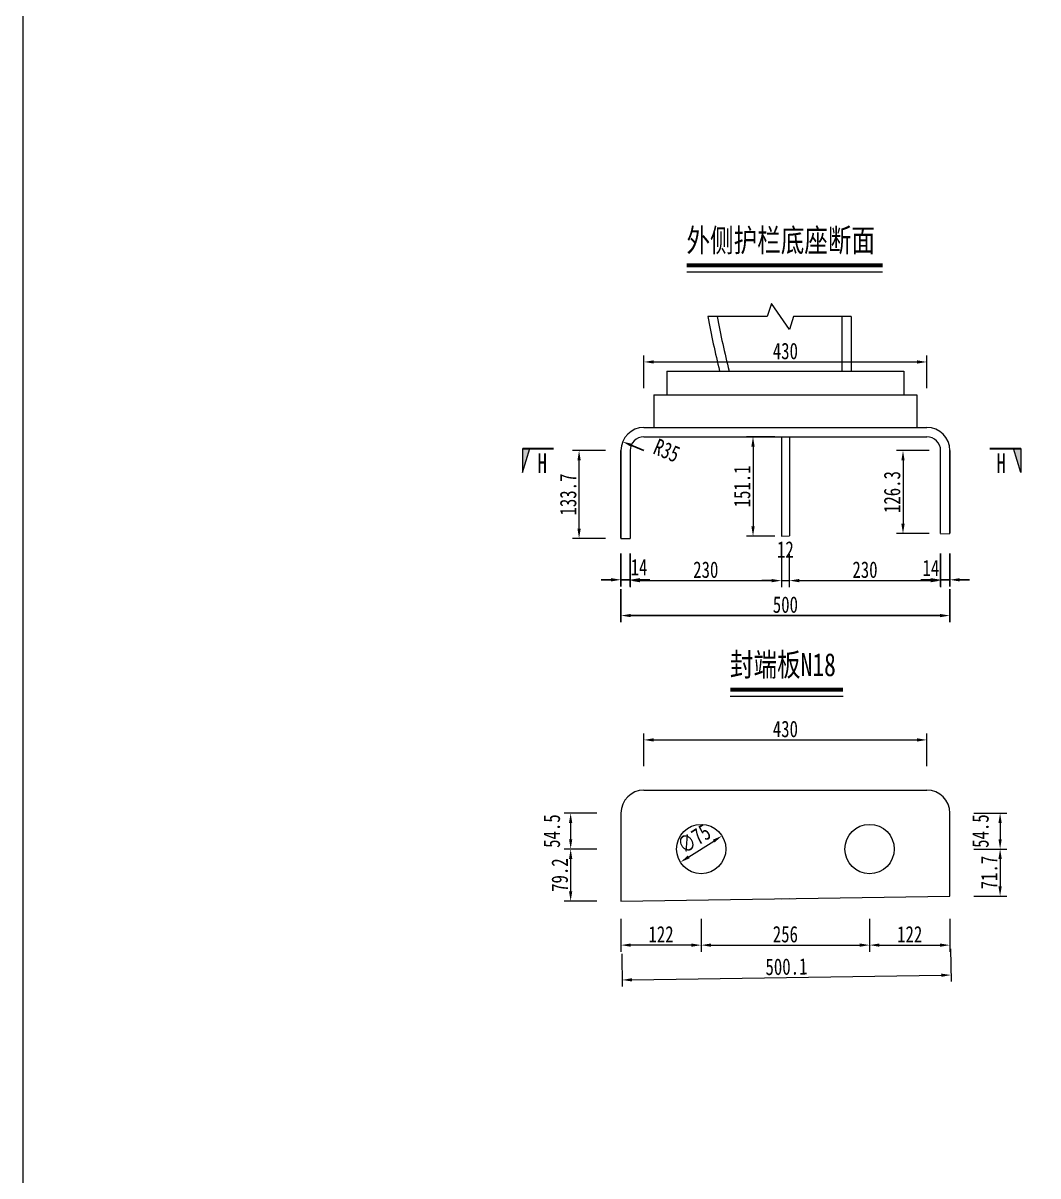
# Model space of a CAD drawing. Extents: x 98573 to 114325, y 0 to 100142.
# Drawn here: x 98573 to 100116, y 22009 to 23762 of the extents above; entities that cross this region are included whole.
import ezdxf
from ezdxf.enums import TextEntityAlignment as Align

# ---------------------------------------------------------------- set-up
doc = ezdxf.new("R2010")
doc.units = 0
doc.header["$MEASUREMENT"] = 0
doc.layers.get('0').update_dxf_attribs({"lineweight": 13})
doc.layers.get('Defpoints').update_dxf_attribs({"color": 9, "lineweight": 5})
for name, color, linetype, lineweight in [('尺寸及阴影线', 4, 'Continuous', 15), ('文字说明', 7, 'Continuous', 5), ('标注', 4, 'Continuous', 13), ('涪江 尺寸标注线', 4, 'Continuous', 13)]:
    doc.layers.add(name, color=color, linetype=linetype, lineweight=lineweight)
doc.styles.get("Standard").update_dxf_attribs({"font": '仿宋_GB2312.ttf', "width": 0.75})
doc.dimstyles.new('0.1', dxfattribs={"dimscale": 0, "dimtxt": 2.5, "dimasz": 1.5, "dimexe": 1, "dimexo": 1, "dimgap": 0.4, "dimtad": 1, "dimdec": 1, "dimdsep": 46, "dimtxsty": 'Standard', "dimcen": 0.2, "dimclrd": 256, "dimclre": 256, "dimclrt": 256, "dimadec": 3, "dimazin": 2, "dimtfac": 1, "dimtdec": 1, "dimtmove": 2, "dimatfit": 3, "dimfxl": 4, "dimfxlon": 1, "dimtolj": 1, "dimtzin": 0, "dimlwd": -1, "dimlwe": -1, "dimarcsym": 0})
doc.dimstyles.get("Standard").update_dxf_attribs({"dimscale": 0, "dimtxt": 2.5, "dimasz": 1.5, "dimexe": 1, "dimexo": 1, "dimgap": 0.4, "dimtad": 1, "dimdec": 1, "dimzin": 0, "dimdsep": 46, "dimtxsty": 'Standard', "dimcen": 0.09, "dimclrd": 256, "dimclre": 256, "dimclrt": 256, "dimadec": 0, "dimazin": 0, "dimtfac": 1, "dimtdec": 1, "dimtmove": 2, "dimatfit": 3, "dimfxl": 4, "dimfxlon": 1, "dimtolj": 1, "dimtzin": 0, "dimarcsym": 0})

# ---------------------------------------------------------------- blocks, each defined once
blk = doc.blocks.new('*D778')
at = {"layer": 'Defpoints', "color": 0, "transparency": 16777216}
for p in [(99481.8, 23045.4), (99495.8, 23045.4), (99495.8, 22915.8)]:
    blk.add_point(p, dxfattribs=at)
at = {"layer": '尺寸及阴影线', "lineweight": -2, "transparency": 16777216}
for p, q in [((99481.8, 22955.8), (99481.8, 22905.8)), ((99495.8, 22955.8), (99495.8, 22905.8)), ((99466.8, 22915.8), (99451.8, 22915.8)), ((99481.8, 22915.8), (99495.8, 22915.8)), ((99510.8, 22915.8), (99525.8, 22915.8))]:
    blk.add_line(p, q, dxfattribs=at)
at = {"layer": '尺寸及阴影线', "transparency": 16777216}
for points in [[(99466.8, 22918.3), (99466.8, 22913.3), (99481.8, 22915.8)], [(99510.8, 22918.3), (99510.8, 22913.3), (99495.8, 22915.8)]]:
    blk.add_solid(points, dxfattribs=at)
at = {"layer": '尺寸及阴影线', "transparency": 16777216, "insert": (99509.3, 22934.9), "char_height": 25, "attachment_point": 5}
blk.add_mtext('\\A1;14', dxfattribs=at)
blk = doc.blocks.new('*D779')
at = {"layer": 'Defpoints', "color": 0, "transparency": 16777216}
for p in [(99967.8, 23049.2), (99981.8, 23049.2), (99981.8, 22915.8)]:
    blk.add_point(p, dxfattribs=at)
at = {"layer": '尺寸及阴影线', "lineweight": -2, "transparency": 16777216}
for p, q in [((99967.8, 22955.8), (99967.8, 22905.8)), ((99981.8, 22955.8), (99981.8, 22905.8)), ((99952.8, 22915.8), (99937.8, 22915.8)), ((99967.8, 22915.8), (99981.8, 22915.8)), ((99996.8, 22915.8), (100011.8, 22915.8))]:
    blk.add_line(p, q, dxfattribs=at)
at = {"layer": '尺寸及阴影线', "transparency": 16777216}
for points in [[(99952.8, 22918.3), (99952.8, 22913.3), (99967.8, 22915.8)], [(99996.8, 22918.3), (99996.8, 22913.3), (99981.8, 22915.8)]]:
    blk.add_solid(points, dxfattribs=at)
at = {"layer": '尺寸及阴影线', "transparency": 16777216, "insert": (99953, 22933.8), "char_height": 25, "attachment_point": 5}
blk.add_mtext('\\A1;14', dxfattribs=at)
blk = doc.blocks.new('*D780')
at = {"layer": 'Defpoints', "color": 0, "transparency": 16777216}
for p in [(99481.8, 23022), (99981.8, 23022), (99481.8, 22861.4)]:
    blk.add_point(p, dxfattribs=at)
at = {"layer": '尺寸及阴影线', "lineweight": -2, "transparency": 16777216}
for p, q in [((99481.8, 22901.4), (99481.8, 22851.4)), ((99981.8, 22901.4), (99981.8, 22851.4)), ((99966.8, 22861.4), (99496.8, 22861.4))]:
    blk.add_line(p, q, dxfattribs=at)
at = {"layer": '尺寸及阴影线', "transparency": 16777216}
for points in [[(99496.8, 22863.9), (99496.8, 22858.9), (99481.8, 22861.4)], [(99966.8, 22863.9), (99966.8, 22858.9), (99981.8, 22861.4)]]:
    blk.add_solid(points, dxfattribs=at)
at = {"layer": '尺寸及阴影线', "transparency": 16777216, "insert": (99731.8, 22877.9), "char_height": 25, "attachment_point": 5}
blk.add_mtext('\\A1;500', dxfattribs=at)
blk = doc.blocks.new('*D777')
at = {"layer": 'Defpoints', "color": 0, "transparency": 16777216}
for p in [(99484.5, 23125.8, 0), (99516.8, 23112.3, 0)]:
    blk.add_point(p, dxfattribs=at)
at = {"layer": '尺寸及阴影线', "lineweight": -2, "transparency": 16777216}
blk.add_line((99516.8, 23112.3), (99498.4, 23120), dxfattribs=at)
at = {"layer": '尺寸及阴影线', "transparency": 16777216}
blk.add_solid([(99499.3, 23122.4), (99497.4, 23117.7), (99484.5, 23125.8)], dxfattribs=at)
at = {"layer": '尺寸及阴影线', "transparency": 16777216, "insert": (99551.5, 23112.3), "char_height": 25, "attachment_point": 5, "rotation": 337.2717}
blk.add_mtext('\\A1;R35', dxfattribs=at)
blk = doc.blocks.new('*D782')
at = {"layer": 'Defpoints', "color": 0, "transparency": 16777216}
for p in [(99495.8, 23045.4), (99725.8, 23045.5), (99725.8, 22914.5)]:
    blk.add_point(p, dxfattribs=at)
at = {"layer": '标注', "transparency": 16777216}
for p, q in [((99495.8, 22954.5), (99495.8, 22904.5)), ((99725.8, 22954.5), (99725.8, 22904.5))]:
    blk.add_line(p, q, dxfattribs=at)
at = {"layer": '标注', "color": 4, "transparency": 16777216}
blk.add_line((99510.8, 22914.5), (99710.8, 22914.5), dxfattribs=at)
for points in [[(99510.8, 22917), (99510.8, 22912), (99495.8, 22914.5)], [(99710.8, 22917), (99710.8, 22912), (99725.8, 22914.5)]]:
    blk.add_solid(points, dxfattribs=at)
at = {"layer": '标注', "transparency": 16777216, "insert": (99610.8, 22931), "char_height": 25, "attachment_point": 5}
blk.add_mtext('\\A1;230', dxfattribs=at)
blk = doc.blocks.new('*D783')
at = {"layer": 'Defpoints', "color": 0, "transparency": 16777216}
for p in [(99725.8, 23068), (99737.8, 23068), (99737.8, 22914.5)]:
    blk.add_point(p, dxfattribs=at)
at = {"layer": '标注', "transparency": 16777216}
for p, q in [((99725.8, 22954.5), (99725.8, 22904.5)), ((99737.8, 22954.5), (99737.8, 22904.5))]:
    blk.add_line(p, q, dxfattribs=at)
at = {"layer": '标注', "color": 4, "transparency": 16777216}
for p, q in [((99710.8, 22914.5), (99695.8, 22914.5)), ((99725.8, 22914.5), (99737.8, 22914.5)), ((99752.8, 22914.5), (99767.8, 22914.5))]:
    blk.add_line(p, q, dxfattribs=at)
for points in [[(99710.8, 22917), (99710.8, 22912), (99725.8, 22914.5)], [(99752.8, 22917), (99752.8, 22912), (99737.8, 22914.5)]]:
    blk.add_solid(points, dxfattribs=at)
at = {"layer": '标注', "transparency": 16777216, "insert": (99731.8, 22961.9), "char_height": 25, "attachment_point": 5}
blk.add_mtext('\\A1;12', dxfattribs=at)
blk = doc.blocks.new('*D784')
at = {"layer": 'Defpoints', "color": 0, "transparency": 16777216}
for p in [(99737.8, 23028.2), (99967.8, 23028.2), (99967.8, 22914.5)]:
    blk.add_point(p, dxfattribs=at)
at = {"layer": '标注', "transparency": 16777216}
for p, q in [((99737.8, 22954.5), (99737.8, 22904.5)), ((99967.8, 22954.5), (99967.8, 22904.5))]:
    blk.add_line(p, q, dxfattribs=at)
at = {"layer": '标注', "color": 4, "transparency": 16777216}
blk.add_line((99752.8, 22914.5), (99952.8, 22914.5), dxfattribs=at)
for points in [[(99752.8, 22917), (99752.8, 22912), (99737.8, 22914.5)], [(99952.8, 22917), (99952.8, 22912), (99967.8, 22914.5)]]:
    blk.add_solid(points, dxfattribs=at)
at = {"layer": '标注', "transparency": 16777216, "insert": (99852.8, 22931), "char_height": 25, "attachment_point": 5}
blk.add_mtext('\\A1;230', dxfattribs=at)
blk = doc.blocks.new('*D791')
at = {"layer": 'Defpoints', "color": 0, "transparency": 16777216}
for p in [(99418.2, 23112.3), (99481.8, 23112.3), (99481.8, 22978.6)]:
    blk.add_point(p, dxfattribs=at)
at = {"layer": '标注', "transparency": 16777216}
for p, q in [((99458.2, 23112.3), (99408.2, 23112.3)), ((99458.2, 22978.6), (99408.2, 22978.6))]:
    blk.add_line(p, q, dxfattribs=at)
at = {"layer": '标注', "color": 4, "transparency": 16777216}
blk.add_line((99418.2, 22993.6), (99418.2, 23097.3), dxfattribs=at)
for points in [[(99415.7, 23097.3), (99420.7, 23097.3), (99418.2, 23112.3)], [(99415.7, 22993.6), (99420.7, 22993.6), (99418.2, 22978.6)]]:
    blk.add_solid(points, dxfattribs=at)
at = {"layer": '标注', "transparency": 16777216, "insert": (99401.7, 23045.4), "char_height": 25, "attachment_point": 5, "rotation": 90}
blk.add_mtext('\\A1;133.7', dxfattribs=at)
blk = doc.blocks.new('*D793')
at = {"layer": 'Defpoints', "color": 0, "transparency": 16777216}
for p in [(99946.8, 23247), (99516.8, 23183.3), (99946.8, 23183.3)]:
    blk.add_point(p, dxfattribs=at)
at = {"layer": '标注', "transparency": 16777216}
for p, q in [((99516.8, 23207), (99516.8, 23257)), ((99946.8, 23207), (99946.8, 23257))]:
    blk.add_line(p, q, dxfattribs=at)
at = {"layer": '标注', "color": 4, "transparency": 16777216}
blk.add_line((99531.8, 23247), (99931.8, 23247), dxfattribs=at)
for points in [[(99531.8, 23249.5), (99531.8, 23244.5), (99516.8, 23247)], [(99931.8, 23249.5), (99931.8, 23244.5), (99946.8, 23247)]]:
    blk.add_solid(points, dxfattribs=at)
at = {"layer": '标注', "transparency": 16777216, "insert": (99731.8, 23263.5), "char_height": 25, "attachment_point": 5}
blk.add_mtext('\\A1;430', dxfattribs=at)
blk = doc.blocks.new('*D794')
at = {"layer": 'Defpoints', "color": 0, "transparency": 16777216}
for p in [(99725.8, 23133.3), (99682.6, 22982.2), (99725.8, 22982.2)]:
    blk.add_point(p, dxfattribs=at)
at = {"layer": '标注', "transparency": 16777216}
for p, q in [((99715.8, 23133.3), (99672.6, 23133.3)), ((99715.8, 22982.2), (99672.6, 22982.2))]:
    blk.add_line(p, q, dxfattribs=at)
at = {"layer": '标注', "color": 4, "transparency": 16777216}
blk.add_line((99682.6, 23118.3), (99682.6, 22997.2), dxfattribs=at)
for points in [[(99680.1, 23118.3), (99685.1, 23118.3), (99682.6, 23133.3)], [(99680.1, 22997.2), (99685.1, 22997.2), (99682.6, 22982.2)]]:
    blk.add_solid(points, dxfattribs=at)
at = {"layer": '标注', "transparency": 16777216, "insert": (99666.1, 23057.8), "char_height": 25, "attachment_point": 5, "rotation": 90}
blk.add_mtext('\\A1;151.1', dxfattribs=at)
blk = doc.blocks.new('*D795')
at = {"layer": 'Defpoints', "color": 0, "transparency": 16777216}
for p in [(99967.8, 23112.3), (99910.6, 22986.1), (99967.8, 22986.1)]:
    blk.add_point(p, dxfattribs=at)
at = {"layer": '标注', "transparency": 16777216}
for p, q in [((99950.6, 23112.3), (99900.6, 23112.3)), ((99950.6, 22986.1), (99900.6, 22986.1))]:
    blk.add_line(p, q, dxfattribs=at)
at = {"layer": '标注', "color": 4, "transparency": 16777216}
blk.add_line((99910.6, 23097.3), (99910.6, 23001.1), dxfattribs=at)
for points in [[(99908.1, 23097.3), (99913.1, 23097.3), (99910.6, 23112.3)], [(99908.1, 23001.1), (99913.1, 23001.1), (99910.6, 22986.1)]]:
    blk.add_solid(points, dxfattribs=at)
at = {"layer": '标注', "transparency": 16777216, "insert": (99894.1, 23049.2), "char_height": 25, "attachment_point": 5, "rotation": 90}
blk.add_mtext('\\A1;126.3', dxfattribs=at)
blk = doc.blocks.new('2')
blk.add_hatch(color=256).paths.add_polyline_path([(284.16, 510.9), (287.79, 509.77), (287.79, 510.9)])
for p, q in [((287.79, 510.9), (284.16, 510.9)), ((284.16, 510.9), (287.79, 509.77))]:
    blk.add_line(p, q)
at = {"const_width": 0.3}
blk.add_lwpolyline([(287.79, 506.15), (287.79, 510.9)], dxfattribs=at)
at = {"width": 0.7}
blk.add_attdef('A', text='', height=3.5, dxfattribs=at).set_placement((285.6, 507.89), align=Align.MIDDLE_CENTER)
blk = doc.blocks.new('*D816')
at = {"layer": 'Defpoints', "color": 0, "transparency": 16777216}
for p in [(99481.8, 22561), (99405.4, 22506.4), (99603.8, 22506.4)]:
    blk.add_point(p, dxfattribs=at)
at = {"layer": '标注', "transparency": 16777216}
for p, q in [((99445.4, 22561), (99395.4, 22561)), ((99445.4, 22506.4), (99395.4, 22506.4))]:
    blk.add_line(p, q, dxfattribs=at)
at = {"layer": '标注', "color": 4, "transparency": 16777216}
blk.add_line((99405.4, 22546), (99405.4, 22521.4), dxfattribs=at)
for points in [[(99402.9, 22546), (99407.9, 22546), (99405.4, 22561)], [(99402.9, 22521.4), (99407.9, 22521.4), (99405.4, 22506.4)]]:
    blk.add_solid(points, dxfattribs=at)
at = {"layer": '标注', "transparency": 16777216, "insert": (99376.9, 22533.7), "char_height": 25, "attachment_point": 5, "rotation": 90}
blk.add_mtext('\\A1;54.5', dxfattribs=at)
blk = doc.blocks.new('*D818')
at = {"layer": 'Defpoints', "color": 0, "transparency": 16777216}
for p in [(99946.8, 22672.3), (99516.8, 22596), (99946.8, 22596)]:
    blk.add_point(p, dxfattribs=at)
at = {"layer": '标注', "transparency": 16777216}
for p, q in [((99516.8, 22632.3), (99516.8, 22682.3)), ((99946.8, 22632.3), (99946.8, 22682.3))]:
    blk.add_line(p, q, dxfattribs=at)
at = {"layer": '标注', "color": 4, "transparency": 16777216}
blk.add_line((99531.8, 22672.3), (99931.8, 22672.3), dxfattribs=at)
for points in [[(99531.8, 22674.8), (99531.8, 22669.8), (99516.8, 22672.3)], [(99931.8, 22674.8), (99931.8, 22669.8), (99946.8, 22672.3)]]:
    blk.add_solid(points, dxfattribs=at)
at = {"layer": '标注', "transparency": 16777216, "insert": (99731.8, 22688.8), "char_height": 25, "attachment_point": 5}
blk.add_mtext('\\A1;430', dxfattribs=at)
blk = doc.blocks.new('*D819')
at = {"layer": 'Defpoints', "color": 0, "transparency": 16777216}
for p in [(99981.8, 22561), (99859.8, 22506.4), (100058.2, 22506.4)]:
    blk.add_point(p, dxfattribs=at)
at = {"layer": '标注', "transparency": 16777216}
for p, q in [((100018.2, 22561), (100068.2, 22561)), ((100018.2, 22506.4), (100068.2, 22506.4))]:
    blk.add_line(p, q, dxfattribs=at)
at = {"layer": '标注', "color": 4, "transparency": 16777216}
blk.add_line((100058.2, 22546), (100058.2, 22521.4), dxfattribs=at)
for points in [[(100055.7, 22546), (100060.7, 22546), (100058.2, 22561)], [(100055.7, 22521.4), (100060.7, 22521.4), (100058.2, 22506.4)]]:
    blk.add_solid(points, dxfattribs=at)
at = {"layer": '标注', "transparency": 16777216, "insert": (100028.5, 22533.7), "char_height": 25, "attachment_point": 5, "rotation": 90}
blk.add_mtext('\\A1;54.5', dxfattribs=at)
blk = doc.blocks.new('*D1473')
at = {"layer": 'Defpoints', "color": 0, "transparency": 16777216}
for p in [(99481.8, 22506.4), (99603.8, 22506.4), (99481.8, 22360.3)]:
    blk.add_point(p, dxfattribs=at)
at = {"layer": '标注', "transparency": 16777216}
for p, q in [((99481.8, 22400.3), (99481.8, 22350.3)), ((99603.8, 22400.3), (99603.8, 22350.3))]:
    blk.add_line(p, q, dxfattribs=at)
at = {"layer": '标注', "color": 4, "transparency": 16777216}
blk.add_line((99588.8, 22360.3), (99496.8, 22360.3), dxfattribs=at)
for points in [[(99496.8, 22362.8), (99496.8, 22357.8), (99481.8, 22360.3)], [(99588.8, 22362.8), (99588.8, 22357.8), (99603.8, 22360.3)]]:
    blk.add_solid(points, dxfattribs=at)
at = {"layer": '标注', "transparency": 16777216, "insert": (99542.8, 22376.8), "char_height": 25, "attachment_point": 5}
blk.add_mtext('\\A1;122', dxfattribs=at)
blk = doc.blocks.new('*D1474')
at = {"layer": 'Defpoints', "color": 0, "transparency": 16777216}
for p in [(99603.8, 22506.4), (99859.8, 22506.4), (99859.8, 22360.3)]:
    blk.add_point(p, dxfattribs=at)
at = {"layer": '标注', "transparency": 16777216}
for p, q in [((99603.8, 22400.3), (99603.8, 22350.3)), ((99859.8, 22400.3), (99859.8, 22350.3))]:
    blk.add_line(p, q, dxfattribs=at)
at = {"layer": '标注', "color": 4, "transparency": 16777216}
blk.add_line((99618.8, 22360.3), (99844.8, 22360.3), dxfattribs=at)
for points in [[(99618.8, 22362.8), (99618.8, 22357.8), (99603.8, 22360.3)], [(99844.8, 22362.8), (99844.8, 22357.8), (99859.8, 22360.3)]]:
    blk.add_solid(points, dxfattribs=at)
at = {"layer": '标注', "transparency": 16777216, "insert": (99731.8, 22376.8), "char_height": 25, "attachment_point": 5}
blk.add_mtext('\\A1;256', dxfattribs=at)
blk = doc.blocks.new('*D1475')
at = {"layer": 'Defpoints', "color": 0, "transparency": 16777216}
for p in [(99859.8, 22506.4), (99981.8, 22506.4), (99981.8, 22360.3)]:
    blk.add_point(p, dxfattribs=at)
at = {"layer": '标注', "transparency": 16777216}
for p, q in [((99859.8, 22400.3), (99859.8, 22350.3)), ((99981.8, 22400.3), (99981.8, 22350.3))]:
    blk.add_line(p, q, dxfattribs=at)
at = {"layer": '标注', "color": 4, "transparency": 16777216}
blk.add_line((99874.8, 22360.3), (99966.8, 22360.3), dxfattribs=at)
for points in [[(99874.8, 22362.8), (99874.8, 22357.8), (99859.8, 22360.3)], [(99966.8, 22362.8), (99966.8, 22357.8), (99981.8, 22360.3)]]:
    blk.add_solid(points, dxfattribs=at)
at = {"layer": '标注', "transparency": 16777216, "insert": (99920.8, 22376.8), "char_height": 25, "attachment_point": 5}
blk.add_mtext('\\A1;122', dxfattribs=at)
blk = doc.blocks.new('*D1476')
at = {"layer": 'Defpoints', "color": 0, "transparency": 16777216}
for p in [(99481.8, 22427.2), (99981.8, 22434.7), (99983.6, 22314.8)]:
    blk.add_point(p, dxfattribs=at)
at = {"layer": '标注', "transparency": 16777216}
for p, q in [((99983, 22354.8), (99983.8, 22304.8)), ((99483, 22347.3), (99483.8, 22297.3))]:
    blk.add_line(p, q, dxfattribs=at)
at = {"layer": '标注', "color": 4, "transparency": 16777216}
blk.add_line((99498.6, 22307.5), (99968.6, 22314.5), dxfattribs=at)
for points in [[(99968.6, 22317), (99968.7, 22312), (99983.6, 22314.8)], [(99498.6, 22310), (99498.7, 22305), (99483.6, 22307.3)]]:
    blk.add_solid(points, dxfattribs=at)
at = {"layer": '标注', "transparency": 16777216, "insert": (99733.4, 22327.5), "char_height": 25, "attachment_point": 5, "rotation": 0.8594}
blk.add_mtext('\\A1;500.1', dxfattribs=at)
blk = doc.blocks.new('*D1477')
at = {"layer": 'Defpoints', "color": 0, "transparency": 16777216}
for p in [(99603.8, 22506.4), (99405.4, 22427.2), (99481.8, 22427.2)]:
    blk.add_point(p, dxfattribs=at)
at = {"layer": '标注', "transparency": 16777216}
for p, q in [((99445.4, 22506.4), (99395.4, 22506.4)), ((99445.4, 22427.2), (99395.4, 22427.2))]:
    blk.add_line(p, q, dxfattribs=at)
at = {"layer": '标注', "color": 4, "transparency": 16777216}
blk.add_line((99405.4, 22491.4), (99405.4, 22442.2), dxfattribs=at)
for points in [[(99402.9, 22491.4), (99407.9, 22491.4), (99405.4, 22506.4)], [(99402.9, 22442.2), (99407.9, 22442.2), (99405.4, 22427.2)]]:
    blk.add_solid(points, dxfattribs=at)
at = {"layer": '标注', "transparency": 16777216, "insert": (99388.9, 22466.8), "char_height": 25, "attachment_point": 5, "rotation": 90}
blk.add_mtext('\\A1;79.2', dxfattribs=at)
blk = doc.blocks.new('*D1478')
at = {"layer": 'Defpoints', "color": 0, "transparency": 16777216}
for p in [(99859.8, 22506.4), (99981.8, 22434.7), (100058.2, 22434.7)]:
    blk.add_point(p, dxfattribs=at)
at = {"layer": '标注', "transparency": 16777216}
for p, q in [((100018.2, 22506.4), (100068.2, 22506.4)), ((100018.2, 22434.7), (100068.2, 22434.7))]:
    blk.add_line(p, q, dxfattribs=at)
at = {"layer": '标注', "color": 4, "transparency": 16777216}
blk.add_line((100058.2, 22491.4), (100058.2, 22449.7), dxfattribs=at)
for points in [[(100055.7, 22491.4), (100060.7, 22491.4), (100058.2, 22506.4)], [(100055.7, 22449.7), (100060.7, 22449.7), (100058.2, 22434.7)]]:
    blk.add_solid(points, dxfattribs=at)
at = {"layer": '标注', "transparency": 16777216, "insert": (100041.7, 22470.6), "char_height": 25, "attachment_point": 5, "rotation": 90}
blk.add_mtext('\\A1;71.7', dxfattribs=at)
blk = doc.blocks.new('*D1480')
at = {"layer": 'Defpoints', "color": 0, "transparency": 16777216}
for p in [(99635.5, 22526.5), (99572.2, 22486.3)]:
    blk.add_point(p, dxfattribs=at)
at = {"layer": '标注', "color": 4, "transparency": 16777216}
blk.add_line((99584.8, 22494.4), (99622.8, 22518.5), dxfattribs=at)
for points in [[(99621.5, 22520.6), (99624.2, 22516.4), (99635.5, 22526.5)], [(99583.5, 22496.5), (99586.2, 22492.3), (99572.2, 22486.3)]]:
    blk.add_solid(points, dxfattribs=at)
at = {"layer": '标注', "transparency": 16777216, "insert": (99592.9, 22522), "char_height": 25, "attachment_point": 5, "rotation": 32.4142}
blk.add_mtext('\\A1;∅75', dxfattribs=at)

msp = doc.modelspace()

# ---------------------------------------------------------------- linework, layer by layer
for p, q in [((99581.91005, 23383.9711), (99879.47077, 23383.9711)), ((99647.87684, 22738.78187), (99819.39629, 22738.78187))]:
    msp.add_line(p, q)
at = {"color": 1}
for p, q in [((99817.81931, 23316.12446), (99817.81931, 23233.21397)), ((99831.81931, 23316.12446), (99831.81931, 23233.21397)), ((99551.81931, 23233.21397), (99911.83511, 23233.21397)), ((99551.81931, 23233.21397), (99551.81931, 23197.10601)), ((99911.83511, 23233.21397), (99911.7998, 23197.2336)), ((99531.81931, 23197.21397), (99931.81931, 23197.21397)), ((99531.81931, 23197.21397), (99531.81931, 23147.21397)), ((99931.84875, 23197.21397), (99931.79979, 23147.32193)), ((99516.81931, 23147.32193), (99946.81931, 23147.32193)), ((99516.81931, 23133.32193), (99946.81931, 23133.32193)), ((99725.81931, 23133.32193), (99725.81931, 22982.23193)), ((99737.81931, 23133.32193), (99737.81931, 22982.42693)), ((99481.81931, 23112.32193), (99481.81931, 22978.57193)), ((99481.81931, 22979.32193), (99481.81931, 23112.24195)), ((99495.81931, 23112.32193), (99495.81931, 22978.57193)), ((99967.81931, 22986.07193), (99967.81931, 23112.32193)), ((99981.81931, 22986.07193), (99981.81931, 23112.32193)), ((99981.81931, 23112.24195), (99981.81931, 22986.82193)), ((99725.81931, 22982.23193), (99737.81931, 22982.41193)), ((99967.81931, 22985.86193), (99981.81931, 22986.07193)), ((99967.81931, 22985.86193), (99981.81931, 22986.07193)), ((99481.81931, 22978.57193), (99495.81931, 22978.78193)), ((99481.81931, 22978.57193), (99495.81931, 22978.78193)), ((99516.81931, 22595.96947), (99946.81931, 22595.96947)), ((99481.81931, 22560.96947), (99481.81931, 22427.21947)), ((99981.81931, 22434.71947), (99981.81931, 22560.96947)), ((99481.81931, 22427.21947), (99981.81931, 22434.71947)), ((99725.81931, 22430.87947), (99737.81931, 22431.05947))]:
    msp.add_line(p, q, dxfattribs=at)
at = {"color": 6, "const_width": 6}
for points in [[(99581.91005, 23393.9711), (99879.47077, 23393.9711)], [(99647.87684, 22748.78187), (99819.39629, 22748.78187)]]:
    msp.add_lwpolyline(points, dxfattribs=at)
at = {"color": 1}
for centre in [(99603.81931, 22506.42447), (99859.81931, 22506.42447)]:
    msp.add_circle(centre, 37.5, dxfattribs=at)
for centre, radius, start, end in [((101087.59708, 23594.75384), 1500, 190.70503247, 193.94713793), ((101087.59708, 23594.75384), 1486, 190.80709484, 194.0812351), ((99516.81931, 23112.32193, 0), 35, 90, 180), ((99946.81931, 23112.32193, 0), 35, 0, 90), ((99516.81931, 23112.32193, 0), 21, 90, 180), ((99946.81931, 23112.32193, 0), 21, 0, 90), ((99516.81931, 22560.96947, 0), 35, 90, 180), ((99946.81931, 22560.96947, 0), 35, 0, 90)]:
    msp.add_arc(centre, radius, start, end, dxfattribs=at)
at = {"layer": 'Defpoints'}
msp.add_lwpolyline([(98573.01049, 28360.71438), (105862.16093, 28360.71438), (105862.16093, 18834.83263), (98573.01049, 18834.83263)], close=True, dxfattribs=at)
at = {"layer": '涪江 尺寸标注线'}
msp.add_lwpolyline([(99831.81931, 23316.12446), (99744.33919, 23316.12446), (99738.07397, 23296.39479), (99710.6124, 23335.85413), (99704.34719, 23316.12446), (99613.70236, 23316.12446)], dxfattribs=at)

# ---------------------------------------------------------------- block references
ref = msp.add_blockref('2', (104441.20568, 20237.26317), dxfattribs=dict(xscale=10, yscale=10, zscale=10, rotation=90))
ref.add_attrib('A', 'H', dxfattribs={"height": 30, "width": 0.7}).set_placement((99362.30243, 23093.24484), align=Align.MIDDLE_CENTER)
ref = msp.add_blockref('2', (94980.83855, 20237.26317), dxfattribs=dict(xscale=-10, yscale=10, zscale=10, rotation=270))
ref.add_attrib('A', 'H', dxfattribs={"height": 30, "width": 0.7}).set_placement((100059.7418, 23093.24484), align=Align.MIDDLE_CENTER)

# ---------------------------------------------------------------- texts
at = {"layer": '文字说明', "width": 0.75}
for s, p in [('外侧护栏底座断面', (99581.55269, 23414.47969)), ('封端板N18', (99647.51947, 22769.29046))]:
    msp.add_text(s, height=35, dxfattribs=at).set_placement(p)

# ---------------------------------------------------------------- dimensions: what is measured, and where the dimension line sits
at = {"layer": '尺寸及阴影线', "color": 0}
dim = msp.add_radius_dim(center=(99516.81931, 23112.32193, 0), mpoint=(99484.53716, 23125.8446, 0), text='R35', dimstyle='Standard', override={"dimscale": 10, "dimlfac": 1000, "dimfxl": 4}, dxfattribs=at)
dim.commit()
dim.dimension.update_dxf_attribs({"geometry": '*D777', "text_midpoint": (99551.46118, 23112.33283), "dimtype": 164})
for base, p1, p2, picture, middle in [((99495.81931, 22915.75729), (99481.81931, 23045.44693), (99495.81931, 23045.44693), '*D778', (99509.32771, 22934.94635)), ((99981.81931, 22915.75729), (99967.81931, 23049.19693), (99981.81931, 23049.19693), '*D779', (99952.96562, 22933.84763))]:
    dim = msp.add_linear_dim(base=base, p1=p1, p2=p2, text='14', dimstyle='Standard', override={"dimscale": 10, "dimlfac": 1000, "dimfxl": 4}, dxfattribs=at)
    dim.commit()
    dim.dimension.update_dxf_attribs({"geometry": picture, "text_midpoint": middle, "dimtype": 160})
dim = msp.add_linear_dim(base=(99481.81931, 22861.43273), p1=(99981.81931, 23021.95494), p2=(99481.81931, 23021.95494), text='500', dimstyle='Standard', override={"dimscale": 10, "dimlfac": 1000, "dimfxl": 4}, dxfattribs=at)
dim.commit()
dim.dimension.update_dxf_attribs({"geometry": '*D780', "text_midpoint": (99731.81931, 22877.93273)})
at = {"layer": '标注'}
for base, p1, p2, picture, middle in [((99946.81931, 23246.98673), (99516.81931, 23183.32193), (99946.81931, 23183.32193), '*D793', (99731.81931, 23263.48673)), ((99725.81931, 22914.50729), (99495.81931, 23045.44693), (99725.81931, 23045.45565), '*D782', (99610.81931, 22931.00729)), ((99967.81931, 22914.50729), (99737.81931, 23028.22733), (99967.81931, 23028.22733), '*D784', (99852.81931, 22931.00729)), ((99946.81931, 22672.30902), (99516.81931, 22595.96947), (99946.81931, 22595.96947), '*D818', (99731.81931, 22688.80902)), ((99481.81931, 22360.31854), (99603.81931, 22506.42447), (99481.81931, 22506.42447), '*D1473', (99542.81931, 22376.81854)), ((99859.81931, 22360.31854), (99603.81931, 22506.42447), (99859.81931, 22506.42447), '*D1474', (99731.81931, 22376.81854)), ((99981.81931, 22360.31854), (99859.81931, 22506.42447), (99981.81931, 22506.42447), '*D1475', (99920.81931, 22376.81854))]:
    dim = msp.add_linear_dim(base=base, p1=p1, p2=p2, dimstyle='0.1', override={"dimscale": 10, "dimclrd": 4}, dxfattribs=at)
    dim.commit()
    dim.dimension.update_dxf_attribs({"geometry": picture, "text_midpoint": middle})
for base, p1, p2, picture, middle in [((99682.62039, 22982.23193), (99725.81931, 23133.32193), (99725.81931, 22982.23193), '*D794', (99666.12039, 23057.77693)), ((99418.154516728, 23112.3219301167), (99481.8193124193, 22978.5719301172), (99481.8193124193, 23112.3219301167), '*D791', (99401.654516728, 23045.446930117)), ((99910.5795809348, 22986.0719301172), (99967.8193124192, 23112.3219301177), (99967.8193124193, 22986.0719301172), '*D795', (99894.0795809348, 23049.1969301174)), ((99405.40412, 22506.42447), (99481.81931, 22560.96947), (99603.81931, 22506.42447), '*D816', (99376.90412, 22533.69697)), ((99405.40412, 22427.21947), (99603.81931, 22506.42447), (99481.81931, 22427.21947), '*D1477', (99388.90412, 22466.82197)), ((100058.21195, 22434.71947), (99859.81931, 22506.42447), (99981.81931, 22434.71947), '*D1478', (100041.71195, 22470.57197))]:
    dim = msp.add_linear_dim(base=base, p1=p1, p2=p2, angle=90, dimstyle='0.1', override={"dimscale": 10, "dimclrd": 4}, dxfattribs=at)
    dim.commit()
    dim.dimension.update_dxf_attribs({"geometry": picture, "text_midpoint": middle})
dim = msp.add_linear_dim(base=(99737.81931, 22914.51377), p1=(99725.81931, 23068.01457), p2=(99737.81931, 23068.01457), dimstyle='0.1', override={"dimscale": 10, "dimclrd": 4}, dxfattribs=at)
dim.commit()
dim.dimension.update_dxf_attribs({"geometry": '*D783', "text_midpoint": (99731.81931, 22961.87799), "dimtype": 160})
dim = msp.add_linear_dim(base=(100058.21195, 22506.42447), p1=(99981.81931, 22560.96947), p2=(99859.81931, 22506.42447), angle=90, dimstyle='0.1', override={"dimscale": 10, "dimclrd": 4}, dxfattribs=at)
dim.commit()
dim.dimension.update_dxf_attribs({"geometry": '*D819', "text_midpoint": (100028.52596, 22533.69697), "dimtype": 160})
dim = msp.add_diameter_dim_2p(p1=(99572.16201, 22486.32311), p2=(99635.47662, 22526.52584), dimstyle='0.1', override={"dimscale": 10, "dimclrd": 4}, dxfattribs=at)
dim.commit()
dim.dimension.update_dxf_attribs({"geometry": '*D1480', "text_midpoint": (99592.88471, 22521.95614), "dimtype": 163})
dim = msp.add_aligned_dim(p1=(99481.81931, 22427.21947), p2=(99981.81931, 22434.71947), distance=-119.97646, dimstyle='0.1', override={"dimscale": 10, "dimclrd": 4}, dxfattribs=at)
dim.commit()
dim.dimension.update_dxf_attribs({"geometry": '*D1476', "text_midpoint": (99733.37128, 22327.50465)})

doc.saveas('drawing.dxf')
